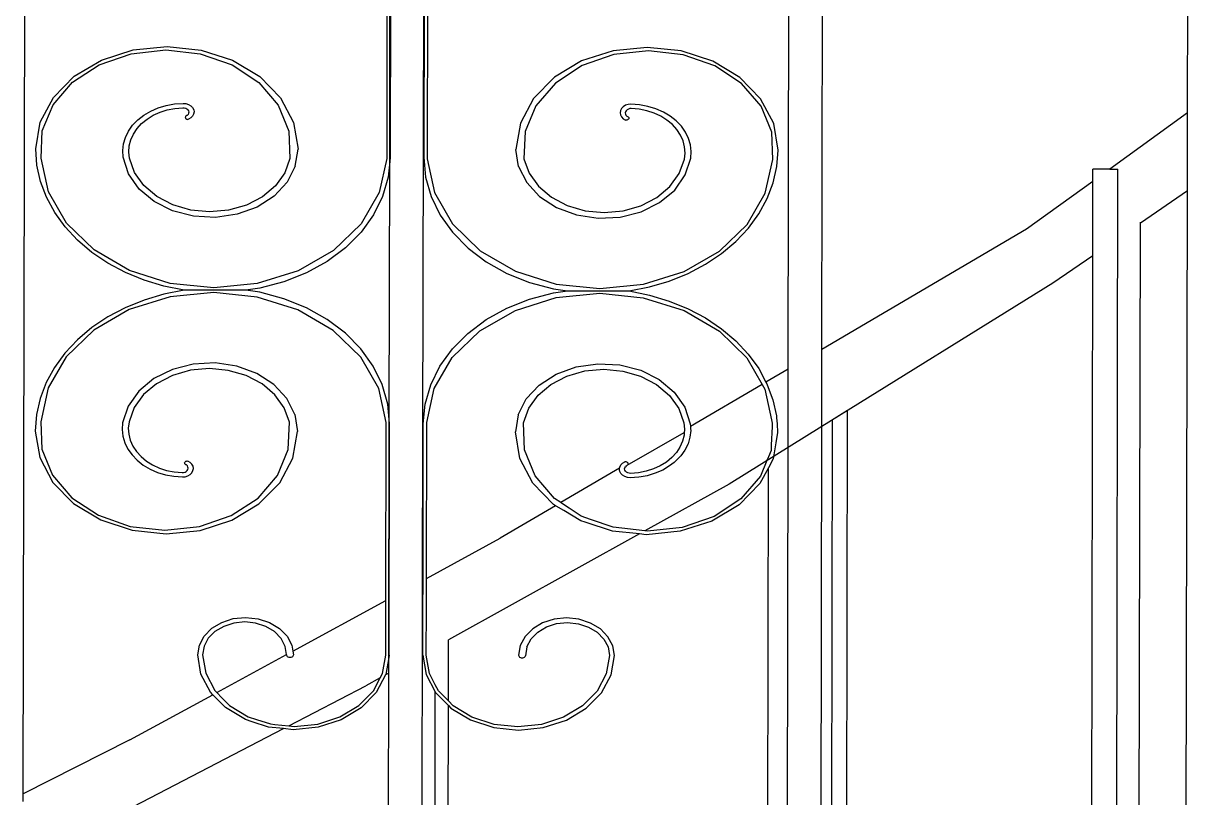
# Model space of a CAD drawing. Header units: millimetres. Extents: x 173236 to 801264, y -94969 to 615039.
# Drawn here: x 297620 to 298172, y -1661 to -1294 of the extents above; entities that cross this region are included whole.
import ezdxf

# ---------------------------------------------------------------- set-up
doc = ezdxf.new("R2010")
doc.units = ezdxf.units.MM
doc.header["$MEASUREMENT"] = 0
doc.layers.add('VOX-A-STAIRS-STEPS', color=140, linetype='Continuous')
doc.layers.add('VOX-A-WALL-PATT', color=233, linetype='Continuous')

# ---------------------------------------------------------------- blocks, each defined once
blk = doc.blocks.new('STAIR')
at = {"layer": 'VOX-A-WALL-PATT'}
for p, q in [((292926.41, 947.68), (292927.52, 1555.63)), ((293115.68, 1048.86), (293116.6, 1555.28)), ((293288.97, 1149.11), (293289.71, 1554.97)), ((293304.96, 1158.5), (293305.69, 1554.94)), ((293478.27, 1270.64), (293478.79, 1554.62)), ((293098.83, 1359.29), (293098.63, 1248.95)), ((293100.06, 1247.61), (293100.27, 1360.39)), ((293100.45, 1359.28), (293100.25, 1249.61)), ((293116.43, 1359.25), (293116.23, 1249.58)), ((293118.05, 1359.25), (293117.85, 1248.92)), ((292962.42, 1293.49), (292977.53, 1298.73)), ((292963.46, 1295.7), (292978.46, 1300.53)), ((292977.53, 1298.73), (292993.91, 1300.5)), ((292978.46, 1300.53), (292994.55, 1302.15)), ((292993.91, 1300.5), (293010.28, 1298.67)), ((292994.55, 1302.15), (293010.63, 1300.47)), ((293010.28, 1298.67), (293025.37, 1293.37)), ((293010.63, 1300.47), (293025.61, 1295.59)), ((293206.04, 1300.11), (293191.04, 1295.29)), ((293206.38, 1298.31), (293191.27, 1293.07)), ((293222.13, 1301.74), (293206.04, 1300.11)), ((293222.76, 1300.08), (293206.38, 1298.31)), ((293238.21, 1300.05), (293222.13, 1301.74)), ((293239.13, 1298.25), (293222.76, 1300.08)), ((293253.19, 1295.17), (293238.21, 1300.05)), ((293254.22, 1292.95), (293239.13, 1298.25)), ((292949.75, 1285.19), (292962.42, 1293.49)), ((292950.58, 1288), (292963.46, 1295.7)), ((293025.37, 1293.37), (293038.01, 1285.03)), ((293025.61, 1295.59), (293038.47, 1287.84)), ((293191.04, 1295.29), (293178.15, 1287.59)), ((293191.27, 1293.07), (293178.6, 1284.77)), ((293266.04, 1287.43), (293253.19, 1295.17)), ((293266.86, 1284.61), (293254.22, 1292.95)), ((292940.68, 1277.96), (292950.58, 1288)), ((293038.47, 1287.84), (293048.33, 1277.76)), ((293178.15, 1287.59), (293168.26, 1277.54)), ((293275.9, 1277.34), (293266.04, 1287.43)), ((292940.51, 1274.47), (292949.75, 1285.19)), ((293038.01, 1285.03), (293047.22, 1274.28)), ((293178.6, 1284.77), (293169.36, 1274.05)), ((293276.07, 1273.86), (293266.86, 1284.61)), ((292934.45, 1266.25), (292940.68, 1277.96)), ((293048.33, 1277.76), (293054.51, 1266.03)), ((293168.26, 1277.54), (293162.03, 1265.83)), ((293282.09, 1265.61), (293275.9, 1277.34)), ((292935.41, 1262.18), (292940.51, 1274.47)), ((292983.54, 1269.58), (292986.79, 1271.5)), ((292986.79, 1271.5), (292990.34, 1273.04)), ((292987.98, 1269.51), (292991.2, 1270.98)), ((292990.34, 1273.04), (292994.14, 1274.18)), ((292991.2, 1270.98), (292994.66, 1272.08)), ((292994.14, 1274.18), (292998.11, 1274.89)), ((292994.66, 1272.08), (292998.28, 1272.8)), ((292998.11, 1274.89), (293002.16, 1275.17)), ((292998.28, 1272.8), (293001.99, 1273.1)), ((293001.99, 1273.1), (293002.7, 1273.05)), ((293002.16, 1275.17), (293003.5, 1275.03)), ((293002.7, 1273.05), (293003.38, 1272.85)), ((293003.38, 1272.85), (293003.96, 1272.52)), ((293003.5, 1275.03), (293004.74, 1274.62)), ((293003.96, 1272.52), (293004.41, 1272.08)), ((293004.41, 1272.08), (293004.71, 1271.57)), ((293004.71, 1271.57), (293004.82, 1271.01)), ((293004.74, 1274.62), (293005.81, 1273.97)), ((293004.82, 1271.01), (293004.75, 1270.45)), ((293005.81, 1273.97), (293006.63, 1273.14)), ((293006.63, 1273.14), (293007.15, 1272.16)), ((293007.32, 1271.11), (293007.14, 1270.07)), ((293007.15, 1272.16), (293007.32, 1271.11)), ((293047.22, 1274.28), (293052.27, 1261.96)), ((293169.36, 1274.05), (293164.26, 1261.76)), ((293209.42, 1271.79), (293209.24, 1270.75)), ((293209.24, 1270.75), (293209.42, 1269.7)), ((293209.94, 1272.77), (293209.42, 1271.79)), ((293210.76, 1273.6), (293209.94, 1272.77)), ((293211.83, 1274.24), (293210.76, 1273.6)), ((293211.86, 1271.19), (293211.74, 1270.63)), ((293211.74, 1270.63), (293211.81, 1270.07)), ((293213.08, 1274.64), (293211.83, 1274.24)), ((293212.15, 1271.7), (293211.86, 1271.19)), ((293212.61, 1272.13), (293212.15, 1271.7)), ((293213.19, 1272.46), (293212.61, 1272.13)), ((293214.42, 1274.78), (293213.08, 1274.64)), ((293213.87, 1272.66), (293213.19, 1272.46)), ((293214.58, 1272.72), (293213.87, 1272.66)), ((293218.47, 1274.49), (293214.42, 1274.78)), ((293218.29, 1272.39), (293214.58, 1272.72)), ((293221.91, 1271.67), (293218.29, 1272.39)), ((293222.43, 1273.76), (293218.47, 1274.49)), ((293225.36, 1270.55), (293221.91, 1271.67)), ((293226.22, 1272.61), (293222.43, 1273.76)), ((293228.58, 1269.07), (293225.36, 1270.55)), ((293229.78, 1271.05), (293226.22, 1272.61)), ((293233.02, 1269.13), (293229.78, 1271.05)), ((293281.12, 1261.54), (293276.07, 1273.86)), ((293478.27, 1270.64), (293441.41, 1244.01)), ((293478.25, 1259.81), (293478.27, 1270.64)), ((292932.31, 1253.68), (292934.45, 1266.25)), ((292978.21, 1264.8), (292980.66, 1267.34)), ((292980.32, 1263.21), (292982.48, 1265.58)), ((292980.66, 1267.34), (292983.54, 1269.58)), ((292982.48, 1265.58), (292985.05, 1267.7)), ((292985.05, 1267.7), (292987.98, 1269.51)), ((293003.21, 1268.78), (293003.17, 1268.54)), ((293003.17, 1268.54), (293003.22, 1268.29)), ((293003.33, 1269.02), (293003.21, 1268.78)), ((293003.22, 1268.29), (293003.34, 1268.06)), ((293003.52, 1269.22), (293003.33, 1269.02)), ((293003.34, 1268.06), (293003.54, 1267.86)), ((293003.78, 1269.37), (293003.52, 1269.22)), ((293003.54, 1267.86), (293003.8, 1267.71)), ((293004.07, 1269.47), (293003.78, 1269.37)), ((293003.8, 1267.71), (293004.09, 1267.61)), ((293004.49, 1269.92), (293004.07, 1269.47)), ((293004.09, 1267.61), (293004.41, 1267.58)), ((293004.41, 1267.58), (293004.73, 1267.62)), ((293004.75, 1270.45), (293004.49, 1269.92)), ((293005.8, 1268.26), (293004.73, 1267.62)), ((293006.63, 1269.09), (293005.8, 1268.26)), ((293007.14, 1270.07), (293006.63, 1269.09)), ((293054.51, 1266.03), (293056.61, 1253.45)), ((293162.03, 1265.83), (293159.89, 1253.26)), ((293209.42, 1269.7), (293209.93, 1268.72)), ((293209.93, 1268.72), (293210.75, 1267.88)), ((293210.75, 1267.88), (293211.82, 1267.24)), ((293211.81, 1270.07), (293212.06, 1269.55)), ((293212.14, 1267.2), (293211.82, 1267.24)), ((293212.06, 1269.55), (293212.48, 1269.09)), ((293212.46, 1267.23), (293212.14, 1267.2)), ((293212.75, 1267.33), (293212.46, 1267.23)), ((293212.48, 1269.09), (293212.78, 1268.99)), ((293213.01, 1267.48), (293212.75, 1267.33)), ((293212.78, 1268.99), (293213.03, 1268.83)), ((293213.21, 1267.67), (293213.01, 1267.48)), ((293213.03, 1268.83), (293213.22, 1268.63)), ((293213.34, 1267.9), (293213.21, 1267.67)), ((293213.22, 1268.63), (293213.34, 1268.4)), ((293213.34, 1268.4), (293213.38, 1268.15)), ((293213.38, 1268.15), (293213.34, 1267.9)), ((293231.5, 1267.25), (293228.58, 1269.07)), ((293234.06, 1265.12), (293231.5, 1267.25)), ((293235.89, 1266.87), (293233.02, 1269.13)), ((293236.22, 1262.74), (293234.06, 1265.12)), ((293238.33, 1264.32), (293235.89, 1266.87)), ((293284.18, 1253.03), (293282.09, 1265.61)), ((292934.85, 1249.25), (292935.41, 1262.18)), ((292974.78, 1259.05), (292976.24, 1262.02)), ((292976.24, 1262.02), (292978.21, 1264.8)), ((292977.36, 1257.86), (292978.6, 1260.62)), ((292978.6, 1260.62), (292980.32, 1263.21)), ((293052.27, 1261.96), (293052.78, 1249.04)), ((293164.26, 1261.76), (293163.7, 1248.84)), ((293237.93, 1260.14), (293236.22, 1262.74)), ((293239.15, 1257.38), (293237.93, 1260.14)), ((293240.29, 1261.54), (293238.33, 1264.32)), ((293241.74, 1258.56), (293240.29, 1261.54)), ((293281.63, 1248.62), (293281.12, 1261.54)), ((293478.21, 1236.01), (293478.25, 1259.81)), ((292973.51, 1252.78), (292973.87, 1255.95)), ((292973.87, 1255.95), (292974.78, 1259.05)), ((292976.42, 1252.09), (292976.63, 1255)), ((292976.63, 1255), (292977.36, 1257.86)), ((293239.87, 1254.52), (293239.15, 1257.38)), ((293240.07, 1251.6), (293239.87, 1254.52)), ((293242.64, 1255.46), (293241.74, 1258.56)), ((293242.99, 1252.29), (293242.64, 1255.46)), ((292932.87, 1245.86), (292932.31, 1253.68)), ((292938.33, 1233.19), (292934.85, 1249.25)), ((292973.72, 1249.61), (292973.51, 1252.78)), ((292976.28, 1241.69), (292973.72, 1249.61)), ((292976.74, 1249.18), (292976.42, 1252.09)), ((292979.18, 1242.36), (292976.74, 1249.18)), ((293052.78, 1249.04), (293050.31, 1242.23)), ((293055.28, 1245.36), (293056.61, 1253.45)), ((293098.63, 1248.95), (293095.1, 1232.91)), ((293100.25, 1249.61), (293100.06, 1247.61)), ((293116.23, 1249.58), (293117.09, 1240.19)), ((293117.85, 1248.92), (293121.33, 1232.86)), ((293161.18, 1245.16), (293159.89, 1253.26)), ((293163.7, 1248.84), (293166.15, 1242.02)), ((293237.28, 1241.89), (293239.74, 1248.7)), ((293239.74, 1248.7), (293240.07, 1251.6)), ((293240.18, 1241.21), (293242.76, 1249.12)), ((293242.76, 1249.12), (293242.99, 1252.29)), ((293278.09, 1232.57), (293281.63, 1248.62)), ((293283.6, 1245.22), (293284.18, 1253.03)), ((292934.58, 1238.14), (292932.87, 1245.86)), ((293055.28, 1245.36), (293051.43, 1237.78)), ((293100.06, 1247.61), (293099.36, 1240.23)), ((293099.84, 1125.18), (293100.06, 1247.61)), ((293161.18, 1245.16), (293165.01, 1237.57)), ((293281.87, 1237.51), (293283.6, 1245.22)), ((293433.36, 1238.18), (293433.37, 1244.02)), ((293441.41, 1244.01), (293433.37, 1244.02)), ((293441.41, 1244.01), (293445.23, 1244)), ((293444.23, 698.08), (293445.23, 1244)), ((293445.23, 1243.4), (293445.23, 1244)), ((292937.4, 1230.63), (292934.58, 1238.14)), ((292981.27, 1234.53), (292976.28, 1241.69)), ((292983.59, 1236.18), (292979.18, 1242.36)), ((293051.43, 1237.78), (293045.28, 1231.19)), ((293050.31, 1242.23), (293045.88, 1236.06)), ((293099.36, 1240.23), (293096.72, 1231.05)), ((293117.09, 1240.19), (293119.7, 1231.01)), ((293165.01, 1237.57), (293171.14, 1230.96)), ((293166.15, 1242.02), (293170.55, 1235.84)), ((293232.85, 1235.72), (293237.28, 1241.89)), ((293235.16, 1234.06), (293240.18, 1241.21)), ((293279.02, 1230), (293281.87, 1237.51)), ((293433.36, 1238.18), (293401.89, 1215.44)), ((293433.29, 1203.55), (293433.36, 1238.18)), ((293433.35, 1235.09), (293433.36, 1238.18)), ((292946.87, 1218.33), (292938.33, 1233.19)), ((292988.39, 1228.55), (292981.27, 1234.53)), ((292989.72, 1230.97), (292983.59, 1236.18)), ((293045.88, 1236.06), (293039.73, 1230.88)), ((293095.1, 1232.91), (293086.5, 1218.08)), ((293121.33, 1232.86), (293129.87, 1218)), ((293170.55, 1235.84), (293176.69, 1230.63)), ((293226.69, 1230.54), (293232.85, 1235.72)), ((293228.02, 1228.12), (293235.16, 1234.06)), ((293269.5, 1217.74), (293278.09, 1232.57)), ((293478.21, 1233.73), (293455.89, 1218.4)), ((293477.58, 891.97), (293478.21, 1233.73)), ((293478.21, 1233.73), (293478.21, 1236.01)), ((292941.3, 1223.41), (292937.4, 1230.63)), ((292997.18, 1224.15), (292988.39, 1228.55)), ((292997.24, 1227.02), (292989.72, 1230.97)), ((293005.73, 1224.56), (292997.24, 1227.02)), ((293032.2, 1226.96), (293023.7, 1224.52)), ((293039.73, 1230.88), (293032.2, 1226.96)), ((293045.28, 1231.19), (293037.22, 1226.01)), ((293096.72, 1231.05), (293092.4, 1222.28)), ((293119.7, 1231.01), (293123.99, 1222.22)), ((293171.14, 1230.96), (293179.18, 1225.75)), ((293176.69, 1230.63), (293184.2, 1226.68)), ((293184.2, 1226.68), (293192.69, 1224.22)), ((293210.67, 1224.18), (293219.16, 1226.62)), ((293219.16, 1226.62), (293226.69, 1230.54)), ((293219.21, 1223.75), (293228.02, 1228.12)), ((293275.09, 1222.8), (293279.02, 1230)), ((292946.23, 1216.6), (292941.3, 1223.41)), ((293007.1, 1221.6), (292997.18, 1224.15)), ((293014.71, 1223.71), (293005.73, 1224.56)), ((293017.51, 1221.06), (293007.1, 1221.6)), ((293023.7, 1224.52), (293014.71, 1223.71)), ((293027.77, 1222.56), (293017.51, 1221.06)), ((293037.22, 1226.01), (293027.77, 1222.56)), ((293092.4, 1222.28), (293086.49, 1214.09)), ((293123.99, 1222.22), (293129.87, 1214.01)), ((293179.18, 1225.75), (293188.62, 1222.27)), ((293188.62, 1222.27), (293198.87, 1220.73)), ((293192.69, 1224.22), (293201.68, 1223.37)), ((293198.87, 1220.73), (293209.28, 1221.23)), ((293201.68, 1223.37), (293210.67, 1224.18)), ((293209.28, 1221.23), (293219.21, 1223.75)), ((293270.13, 1216.01), (293275.09, 1222.8)), ((293433.32, 1217.78), (293433.33, 1223.61)), ((292952.13, 1210.27), (292946.23, 1216.6)), ((292959.93, 1205.63), (292946.87, 1218.33)), ((293086.5, 1218.08), (293073.4, 1205.42)), ((293129.87, 1218), (293142.92, 1205.3)), ((293256.39, 1205.09), (293269.5, 1217.74)), ((293264.21, 1209.7), (293270.13, 1216.01)), ((293401.89, 1215.44), (293304.96, 1158.5)), ((293433.29, 1203.55), (293433.32, 1217.78)), ((293455.27, 878.69), (293455.89, 1218.4)), ((293455.89, 1218.4), (293455.89, 1218.77)), ((292958.92, 1204.5), (292952.13, 1210.27)), ((293086.49, 1214.09), (293079.11, 1206.67)), ((293129.87, 1214.01), (293137.22, 1206.56)), ((292966.5, 1199.39), (292958.92, 1204.5)), ((292976.66, 1195.91), (292959.93, 1205.63)), ((293073.4, 1205.42), (293056.64, 1195.76)), ((293079.11, 1206.67), (293070.43, 1200.16)), ((293137.22, 1206.56), (293145.87, 1200.03)), ((293142.92, 1205.3), (293159.65, 1195.58)), ((293239.63, 1195.43), (293256.39, 1205.09)), ((293257.4, 1203.96), (293264.21, 1209.7)), ((292974.78, 1194.98), (292966.5, 1199.39)), ((293070.43, 1200.16), (293060.63, 1194.72)), ((293145.87, 1200.03), (293155.66, 1194.55)), ((293241.5, 1194.5), (293249.8, 1198.87)), ((293249.8, 1198.87), (293257.4, 1203.96)), ((293433.29, 1202.88), (293414.45, 1189.94)), ((293432.71, 883.06), (293433.29, 1202.88)), ((293433.29, 1202.88), (293433.29, 1203.55)), ((292983.66, 1191.35), (292974.78, 1194.98)), ((292995.97, 1189.8), (292976.66, 1195.91)), ((293056.64, 1195.76), (293037.3, 1189.72)), ((293060.63, 1194.72), (293049.91, 1190.46)), ((293155.66, 1194.55), (293166.36, 1190.24)), ((293159.65, 1195.58), (293178.97, 1189.46)), ((293220.29, 1189.39), (293239.63, 1195.43)), ((293232.61, 1190.89), (293241.5, 1194.5)), ((292993.01, 1188.53), (292983.66, 1191.35)), ((293002.7, 1186.57), (292993.01, 1188.53)), ((293016.63, 1187.69), (292995.97, 1189.8)), ((293037.3, 1189.72), (293016.63, 1187.69)), ((293049.91, 1190.46), (293038.51, 1187.46)), ((293166.36, 1190.24), (293177.75, 1187.2)), ((293178.97, 1189.46), (293199.63, 1187.36)), ((293199.63, 1187.36), (293220.29, 1189.39)), ((293213.55, 1186.19), (293223.26, 1188.11)), ((293223.26, 1188.11), (293232.61, 1190.89)), ((293414.45, 1189.94), (293304.9, 1121.89)), ((292995.96, 1183.37), (292976.62, 1177.33)), ((292993, 1184.65), (292983.64, 1181.86)), ((293002.7, 1186.57), (292993, 1184.65)), ((293016.63, 1185.4), (292995.96, 1183.37)), ((293031.83, 1186.52), (293002.7, 1186.57)), ((293037.29, 1183.29), (293016.63, 1185.4)), ((293038.51, 1187.46), (293031.83, 1186.52)), ((293038.51, 1185.55), (293031.83, 1186.52)), ((293056.6, 1177.18), (293037.29, 1183.29)), ((293049.9, 1182.51), (293038.51, 1185.55)), ((293060.6, 1178.21), (293049.9, 1182.51)), ((293155.63, 1178.04), (293166.34, 1182.3)), ((293159.62, 1176.99), (293178.96, 1183.03)), ((293166.34, 1182.3), (293177.74, 1185.3)), ((293177.74, 1185.3), (293184.42, 1186.24)), ((293177.75, 1187.2), (293184.42, 1186.24)), ((293178.96, 1183.03), (293199.62, 1185.07)), ((293184.42, 1186.24), (293213.55, 1186.19)), ((293199.62, 1185.07), (293220.28, 1182.96)), ((293213.55, 1186.19), (293223.25, 1184.23)), ((293220.28, 1182.96), (293239.6, 1176.85)), ((293223.25, 1184.23), (293232.6, 1181.41)), ((292976.62, 1177.33), (292959.86, 1167.67)), ((292974.75, 1178.26), (292966.45, 1173.89)), ((292983.64, 1181.86), (292974.75, 1178.26)), ((293073.33, 1167.46), (293056.6, 1177.18)), ((293070.38, 1172.73), (293060.6, 1178.21)), ((293142.86, 1167.33), (293159.62, 1176.99)), ((293145.82, 1172.59), (293155.63, 1178.04)), ((293232.6, 1181.41), (293241.47, 1177.78)), ((293239.6, 1176.85), (293256.32, 1167.13)), ((293241.47, 1177.78), (293249.75, 1173.37)), ((292966.45, 1173.89), (292958.85, 1168.8)), ((293079.04, 1166.2), (293070.38, 1172.73)), ((293137.14, 1166.09), (293145.82, 1172.59)), ((293249.75, 1173.37), (293257.34, 1168.25)), ((292959.86, 1167.67), (292946.76, 1155.02)), ((292958.85, 1168.8), (292952.04, 1163.06)), ((293086.39, 1154.76), (293073.33, 1167.46)), ((293086.39, 1158.75), (293079.04, 1166.2)), ((293129.75, 1154.68), (293142.86, 1167.33)), ((293129.77, 1158.67), (293137.14, 1166.09)), ((293256.32, 1167.13), (293269.38, 1154.43)), ((293257.34, 1168.25), (293264.12, 1162.49)), ((292952.04, 1163.06), (292946.12, 1156.75)), ((293264.12, 1162.49), (293270.02, 1156.16)), ((292946.76, 1155.02), (292938.16, 1140.19)), ((292946.12, 1156.75), (292941.16, 1149.95)), ((293092.27, 1150.54), (293086.39, 1158.75)), ((293094.93, 1139.9), (293086.39, 1154.76)), ((293121.16, 1139.85), (293129.75, 1154.68)), ((293123.85, 1150.48), (293129.77, 1158.67)), ((293270.02, 1156.16), (293274.96, 1149.34)), ((293304.92, 1135.46), (293304.96, 1156.53)), ((293304.96, 1156.53), (293304.96, 1158.5)), ((292941.16, 1149.95), (292937.24, 1142.75)), ((292997.04, 1149.01), (292988.24, 1144.64)), ((293006.97, 1151.53), (292997.04, 1149.01)), ((293014.58, 1149.39), (293005.59, 1148.57)), ((293017.38, 1152.03), (293006.97, 1151.53)), ((293023.56, 1148.54), (293014.58, 1149.39)), ((293027.64, 1150.49), (293017.38, 1152.03)), ((293037.08, 1147.01), (293027.64, 1150.49)), ((293096.56, 1141.75), (293092.27, 1150.54)), ((293119.53, 1141.71), (293123.85, 1150.48)), ((293179.03, 1146.75), (293188.49, 1150.2)), ((293188.49, 1150.2), (293198.74, 1151.7)), ((293192.55, 1148.23), (293201.54, 1149.05)), ((293198.74, 1151.7), (293209.16, 1151.16)), ((293201.54, 1149.05), (293210.53, 1148.2)), ((293209.16, 1151.16), (293219.07, 1148.6)), ((293269.38, 1154.43), (293276.61, 1141.85)), ((293274.96, 1149.34), (293278.43, 1142.92)), ((293288.97, 1149.11), (293278.43, 1142.92)), ((293288.96, 1147.34), (293288.97, 1149.11)), ((292988.24, 1144.64), (292981.1, 1138.7)), ((292997.09, 1146.14), (292989.56, 1142.22)), ((293005.59, 1148.57), (292997.09, 1146.14)), ((293032.05, 1146.08), (293023.56, 1148.54)), ((293039.57, 1142.13), (293032.05, 1146.08)), ((293045.11, 1141.8), (293037.08, 1147.01)), ((293170.98, 1141.57), (293179.03, 1146.75)), ((293176.52, 1141.88), (293184.06, 1145.8)), ((293184.06, 1145.8), (293192.55, 1148.23)), ((293210.53, 1148.2), (293219.01, 1145.73)), ((293219.01, 1145.73), (293226.53, 1141.79)), ((293219.07, 1148.6), (293227.87, 1144.2)), ((293227.87, 1144.2), (293234.98, 1138.23)), ((293288.93, 1128.47), (293288.96, 1147.34)), ((292937.24, 1142.75), (292934.39, 1135.25)), ((292938.16, 1140.19), (292934.63, 1124.14)), ((292981.1, 1138.7), (292976.08, 1131.55)), ((292989.56, 1142.22), (292983.41, 1137.03)), ((293045.7, 1136.92), (293039.57, 1142.13)), ((293051.24, 1135.19), (293045.11, 1141.8)), ((293098.4, 1123.84), (293094.93, 1139.9)), ((293099.16, 1132.56), (293096.56, 1141.75)), ((293116.9, 1132.53), (293119.53, 1141.71)), ((293117.62, 1123.8), (293121.16, 1139.85)), ((293164.83, 1134.98), (293170.98, 1141.57)), ((293170.37, 1136.69), (293176.52, 1141.88)), ((293226.53, 1141.79), (293232.66, 1136.58)), ((293234.98, 1138.23), (293239.98, 1131.06)), ((293276.61, 1141.85), (293242.62, 1121.88)), ((293276.61, 1141.85), (293277.3, 1140.64)), ((293277.3, 1140.64), (293277.92, 1139.57)), ((293277.92, 1139.57), (293281.07, 1125.04)), ((293278.43, 1142.92), (293278.86, 1142.13)), ((293278.86, 1142.13), (293279.04, 1141.64)), ((293279.04, 1141.64), (293281.68, 1134.62)), ((292934.39, 1135.25), (292932.66, 1127.54)), ((292983.41, 1137.03), (292978.98, 1130.87)), ((293050.11, 1130.74), (293045.7, 1136.92)), ((293055.07, 1127.59), (293051.24, 1135.19)), ((293099.84, 1125.18), (293099.16, 1132.56)), ((293116, 1123.15), (293116.9, 1132.53)), ((293160.97, 1127.4), (293164.83, 1134.98)), ((293165.94, 1130.53), (293170.37, 1136.69)), ((293232.66, 1136.58), (293237.07, 1130.4)), ((293281.68, 1134.62), (293283.38, 1126.9)), ((293304.9, 1124.33), (293304.92, 1134.01)), ((293304.92, 1134.01), (293304.92, 1135.46)), ((292932.66, 1127.54), (292932.07, 1119.72)), ((292976.08, 1131.55), (292973.49, 1123.64)), ((292978.98, 1130.87), (292976.51, 1124.06)), ((293052.55, 1123.92), (293050.11, 1130.74)), ((293055.07, 1127.59), (293056.36, 1119.5)), ((293160.97, 1127.4), (293159.65, 1119.31)), ((293163.48, 1123.72), (293165.94, 1130.53)), ((293237.07, 1130.4), (293239.51, 1123.58)), ((293239.98, 1131.06), (293242.53, 1123.15)), ((293283.38, 1126.9), (293283.44, 1126.08)), ((293288.92, 1125.81), (293288.93, 1128.47)), ((293317.09, 1129.47), (293310.72, 1125.51)), ((293316.44, 773.19), (293317.09, 1129.47)), ((292934.63, 1124.14), (292935.13, 1111.21)), ((292973.49, 1123.64), (292973.27, 1120.47)), ((292976.51, 1124.06), (292976.18, 1121.15)), ((293051.99, 1111), (293052.55, 1123.92)), ((293098.25, 1039.35), (293098.4, 1123.84)), ((293099.63, 1012.39), (293099.84, 1125.18)), ((293099.82, 1013.5), (293100.02, 1123.18)), ((293100.02, 1123.18), (293099.84, 1125.18)), ((293115.87, 1048.96), (293116, 1123.15)), ((293117.49, 1049.84), (293117.62, 1123.8)), ((293163.98, 1110.8), (293163.48, 1123.72)), ((293239.51, 1123.58), (293239.83, 1120.67)), ((293242.53, 1123.15), (293242.62, 1121.88)), ((293242.62, 1121.88), (293242.69, 1120.75)), ((293304.9, 1121.89), (293260.97, 1094.61)), ((293281.33, 1121.92), (293280.95, 1113.1)), ((293281.07, 1125.04), (293281.4, 1123.5)), ((293281.4, 1123.5), (293281.33, 1121.92)), ((293283.44, 1126.08), (293283.65, 1123.11)), ((293283.65, 1123.11), (293283.94, 1119.08)), ((293288.91, 1117.25), (293288.92, 1125.81)), ((293304.12, 698.33), (293304.9, 1124.33)), ((293309.25, 698.32), (293310.03, 1125.08)), ((292932.07, 1119.72), (292934.16, 1107.14)), ((292973.27, 1120.47), (292973.61, 1117.3)), ((292973.61, 1117.3), (292974.52, 1114.19)), ((292976.18, 1121.15), (292976.38, 1118.24)), ((292976.38, 1118.24), (292977.1, 1115.37)), ((293054.22, 1106.92), (293056.36, 1119.5)), ((293161.74, 1106.73), (293159.65, 1119.31)), ((293212.7, 1103.52), (293239.71, 1119.04)), ((293239.62, 1117.76), (293238.89, 1114.9)), ((293239.71, 1119.04), (293239.62, 1117.76)), ((293239.8, 1120.22), (293239.71, 1119.04)), ((293239.83, 1120.67), (293239.8, 1120.22)), ((293242.39, 1116.81), (293241.47, 1113.71)), ((293242.74, 1119.97), (293242.39, 1116.81)), ((293242.69, 1120.75), (293242.74, 1119.97)), ((293283.94, 1119.08), (293283.11, 1114.23)), ((293288.43, 854.62), (293288.91, 1117.25)), ((292935.13, 1111.21), (292940.19, 1098.9)), ((292974.52, 1114.19), (292975.97, 1111.22)), ((292975.97, 1111.22), (292977.93, 1108.43)), ((292977.1, 1115.37), (292978.33, 1112.62)), ((292978.33, 1112.62), (292980.04, 1110.02)), ((293046.9, 1098.7), (293051.99, 1111)), ((293169.04, 1098.48), (293163.98, 1110.8)), ((293237.66, 1112.14), (293235.94, 1109.55)), ((293238.89, 1114.9), (293237.66, 1112.14)), ((293240.01, 1110.74), (293238.04, 1107.96)), ((293241.47, 1113.71), (293240.01, 1110.74)), ((293280.84, 1110.58), (293279.59, 1107.57)), ((293280.95, 1113.1), (293280.84, 1110.58)), ((293283.11, 1114.23), (293281.8, 1106.51)), ((292934.16, 1107.14), (292940.35, 1095.41)), ((292977.93, 1108.43), (292980.37, 1105.89)), ((292980.04, 1110.02), (292982.19, 1107.63)), ((292980.37, 1105.89), (292983.24, 1103.63)), ((292982.19, 1107.63), (292984.76, 1105.51)), ((292984.76, 1105.51), (292987.68, 1103.69)), ((293002.87, 1104.61), (293002.92, 1104.85)), ((293002.92, 1104.85), (293003.05, 1105.08)), ((293003.05, 1105.08), (293003.24, 1105.28)), ((293003.24, 1105.28), (293003.5, 1105.43)), ((293003.5, 1105.43), (293003.8, 1105.52)), ((293003.8, 1105.52), (293004.12, 1105.55)), ((293004.12, 1105.55), (293004.43, 1105.52)), ((293005.5, 1104.87), (293004.43, 1105.52)), ((293006.32, 1104.03), (293005.5, 1104.87)), ((293047.99, 1095.22), (293054.22, 1106.92)), ((293167.93, 1095), (293161.74, 1106.73)), ((293210.45, 1104.5), (293211.52, 1105.14)), ((293211.84, 1105.17), (293211.52, 1105.14)), ((293212.16, 1105.14), (293211.84, 1105.17)), ((293212.46, 1105.05), (293212.16, 1105.14)), ((293212.71, 1104.9), (293212.46, 1105.05)), ((293212.91, 1104.7), (293212.71, 1104.9)), ((293231.2, 1105.06), (293228.27, 1103.25)), ((293233.77, 1107.18), (293231.2, 1105.06)), ((293234.93, 1104.9), (293232.72, 1103.17)), ((293235.94, 1109.55), (293233.77, 1107.18)), ((293235.59, 1105.42), (293234.93, 1104.9)), ((293238.04, 1107.96), (293235.59, 1105.42)), ((293278.82, 1105.7), (293275.75, 1098.29)), ((293279.59, 1107.57), (293278.82, 1105.7)), ((293281.8, 1106.51), (293279.58, 1102.35)), ((292983.24, 1103.63), (292986.48, 1101.7)), ((292986.48, 1101.7), (292990.03, 1100.15)), ((292987.68, 1103.69), (292990.89, 1102.21)), ((292990.03, 1100.15), (292993.82, 1099)), ((292990.89, 1102.21), (292994.34, 1101.09)), ((292994.34, 1101.09), (292997.96, 1100.36)), ((292997.96, 1100.36), (293001.67, 1100.04)), ((293001.67, 1100.04), (293002.39, 1100.1)), ((293002.39, 1100.1), (293003.06, 1100.29)), ((293002.91, 1104.36), (293002.87, 1104.61)), ((293003.03, 1104.12), (293002.91, 1104.36)), ((293003.22, 1103.92), (293003.03, 1104.12)), ((293003.06, 1100.29), (293003.65, 1100.62)), ((293003.47, 1103.77), (293003.22, 1103.92)), ((293003.77, 1103.67), (293003.47, 1103.77)), ((293003.65, 1100.62), (293004.1, 1101.06)), ((293004.19, 1103.21), (293003.77, 1103.67)), ((293004.1, 1101.06), (293004.4, 1101.57)), ((293004.44, 1102.68), (293004.19, 1103.21)), ((293004.4, 1101.57), (293004.51, 1102.12)), ((293004.51, 1102.12), (293004.44, 1102.68)), ((293005.49, 1099.16), (293006.32, 1099.99)), ((293006.84, 1103.06), (293006.32, 1104.03)), ((293006.32, 1099.99), (293006.83, 1100.97)), ((293006.83, 1100.97), (293007.01, 1102.01)), ((293007.01, 1102.01), (293006.84, 1103.06)), ((293209.02, 1102.14), (293181.19, 1085.79)), ((293208.93, 1101.64), (293209.02, 1102.14)), ((293208.98, 1101.38), (293208.93, 1101.64)), ((293209.11, 1100.6), (293208.98, 1101.38)), ((293209.02, 1102.14), (293209.11, 1102.69)), ((293209.11, 1102.69), (293209.63, 1103.66)), ((293209.62, 1099.62), (293209.11, 1100.6)), ((293210.44, 1098.78), (293209.62, 1099.62)), ((293209.63, 1103.66), (293210.45, 1104.5)), ((293211.43, 1101.75), (293211.5, 1102.31)), ((293211.55, 1101.19), (293211.43, 1101.75)), ((293211.5, 1102.31), (293211.76, 1102.83)), ((293211.84, 1100.68), (293211.55, 1101.19)), ((293212.18, 1103.29), (293211.76, 1102.83)), ((293212.29, 1100.24), (293211.84, 1100.68)), ((293212.18, 1103.29), (293212.48, 1103.39)), ((293212.88, 1099.91), (293212.29, 1100.24)), ((293212.48, 1103.39), (293212.7, 1103.52)), ((293212.7, 1103.52), (293212.92, 1103.74)), ((293213.55, 1099.71), (293212.88, 1099.91)), ((293213.03, 1104.49), (293212.91, 1104.7)), ((293212.92, 1103.74), (293213.04, 1103.97)), ((293213.08, 1104.22), (293213.03, 1104.49)), ((293213.04, 1103.97), (293213.08, 1104.22)), ((293214.27, 1099.65), (293213.55, 1099.71)), ((293217.98, 1099.96), (293214.27, 1099.65)), ((293221.6, 1100.68), (293217.98, 1099.96)), ((293225.05, 1101.78), (293221.6, 1100.68)), ((293225.91, 1099.72), (293222.11, 1098.58)), ((293228.27, 1103.25), (293225.05, 1101.78)), ((293229.47, 1101.26), (293225.91, 1099.72)), ((293232.72, 1103.17), (293229.47, 1101.26)), ((293279.58, 1102.35), (293275.57, 1094.8)), ((293279.13, 853.57), (293279.58, 1102.35)), ((292940.19, 1098.9), (292949.39, 1088.15)), ((292940.35, 1095.41), (292950.21, 1085.33)), ((292993.82, 1099), (292997.78, 1098.27)), ((292997.78, 1098.27), (293001.84, 1097.98)), ((293001.84, 1097.98), (293003.17, 1098.11)), ((293003.17, 1098.11), (293004.42, 1098.52)), ((293004.42, 1098.52), (293005.49, 1099.16)), ((293037.65, 1087.99), (293046.9, 1098.7)), ((293038.1, 1085.17), (293047.99, 1095.22)), ((293177.78, 1084.92), (293167.93, 1095)), ((293178.24, 1087.73), (293169.04, 1098.48)), ((293211.51, 1098.14), (293210.44, 1098.78)), ((293212.76, 1097.73), (293211.51, 1098.14)), ((293214.1, 1097.59), (293212.76, 1097.73)), ((293218.15, 1097.87), (293214.1, 1097.59)), ((293219.28, 1098.07), (293218.15, 1097.87)), ((293222.11, 1098.58), (293219.28, 1098.07)), ((293260.97, 1094.61), (293221.03, 1072.41)), ((293275.57, 1094.8), (293265.68, 1084.76)), ((293275.75, 1098.29), (293266.5, 1087.57)), ((292949.39, 1088.15), (292962.03, 1079.8)), ((292950.21, 1085.33), (292963.07, 1077.59)), ((293024.98, 1079.69), (293037.65, 1087.99)), ((293025.21, 1077.47), (293038.1, 1085.17)), ((293178.73, 1084.35), (293152.4, 1068.87)), ((293178.73, 1084.35), (293177.78, 1084.92)), ((293181.19, 1085.79), (293178.24, 1087.73)), ((293179.02, 1084.17), (293178.73, 1084.35)), ((293182.56, 1082.04), (293179.02, 1084.17)), ((293181.49, 1085.59), (293181.19, 1085.79)), ((293185.15, 1083.17), (293181.49, 1085.59)), ((293190.88, 1079.39), (293185.15, 1083.17)), ((293265.68, 1084.76), (293252.79, 1077.06)), ((293266.5, 1087.57), (293253.83, 1079.27)), ((292962.03, 1079.8), (292977.12, 1074.51)), ((292963.07, 1077.59), (292978.05, 1072.7)), ((293009.87, 1074.45), (293024.98, 1079.69)), ((293010.22, 1072.64), (293025.21, 1077.47)), ((293190.64, 1077.17), (293182.56, 1082.04)), ((293192.7, 1076.5), (293190.64, 1077.17)), ((293195.3, 1077.83), (293190.88, 1079.39)), ((293205.97, 1074.09), (293195.3, 1077.83)), ((293253.83, 1079.27), (293238.72, 1074.03)), ((292977.12, 1074.51), (292993.49, 1072.68)), ((292978.05, 1072.7), (292994.13, 1071.02)), ((292993.49, 1072.68), (293009.87, 1074.45)), ((292994.13, 1071.02), (293010.22, 1072.64)), ((293205.62, 1072.29), (293192.7, 1076.5)), ((293218.41, 1070.95), (293205.62, 1072.29)), ((293221.03, 1072.41), (293205.97, 1074.09)), ((293222.34, 1072.26), (293221.03, 1072.41)), ((293237.79, 1072.23), (293221.7, 1070.6)), ((293238.72, 1074.03), (293222.34, 1072.26)), ((293252.79, 1077.06), (293237.79, 1072.23)), ((293117.49, 1049.84), (293152.4, 1068.87)), ((293218.41, 1070.95), (293127.93, 1020.65)), ((293221.7, 1070.6), (293218.41, 1070.95)), ((293117.48, 1046.01), (293117.49, 1049.84)), ((293115.66, 1038.04), (293115.67, 1046.01)), ((293115.67, 1046.01), (293115.68, 1048.86)), ((293115.67, 1046.01), (293115.86, 1046.01)), ((293115.68, 1048.86), (293115.87, 1048.96)), ((293115.85, 1038.14), (293115.86, 1046.01)), ((293115.86, 1046.01), (293115.87, 1048.96)), ((293117.47, 1039.05), (293117.48, 1046.01)), ((293054.15, 1015.31), (293098.25, 1039.35)), ((293098.23, 1028.09), (293098.25, 1039.35)), ((293117.47, 1037.95), (293117.47, 1039.05)), ((293115.04, 698.68), (293115.65, 1035.19)), ((293115.65, 1035.19), (293115.66, 1037.02)), ((293115.66, 1037.02), (293115.66, 1038.04)), ((293115.84, 1037.12), (293115.66, 1037.02)), ((293115.8, 1013.47), (293115.84, 1035.27)), ((293115.84, 1037.12), (293115.85, 1038.14)), ((293115.84, 1035.27), (293115.84, 1037.12)), ((293117.42, 1013.47), (293117.46, 1035.97)), ((293117.46, 1035.97), (293117.47, 1037.95)), ((293015.72, 1026.2), (293020.43, 1029.01)), ((293020.43, 1029.01), (293025.9, 1030.78)), ((293026.18, 1028.67), (293021.38, 1027.12)), ((293025.9, 1030.78), (293031.78, 1031.37)), ((293031.33, 1029.19), (293026.18, 1028.67)), ((293036.48, 1028.65), (293031.33, 1029.19)), ((293031.78, 1031.37), (293037.65, 1030.75)), ((293041.28, 1027.08), (293036.48, 1028.65)), ((293037.65, 1030.75), (293043.12, 1028.97)), ((293043.12, 1028.97), (293047.81, 1026.14)), ((293098.22, 1024.9), (293098.23, 1028.09)), ((293172.56, 1028.74), (293167.85, 1025.92)), ((293178.03, 1030.5), (293172.56, 1028.74)), ((293174.4, 1026.84), (293179.2, 1028.39)), ((293183.91, 1031.09), (293178.03, 1030.5)), ((293179.2, 1028.39), (293184.35, 1028.91)), ((293189.78, 1030.48), (293183.91, 1031.09)), ((293184.35, 1028.91), (293189.5, 1028.37)), ((293189.5, 1028.37), (293194.29, 1026.8)), ((293195.25, 1028.69), (293189.78, 1030.48)), ((293199.95, 1025.87), (293195.25, 1028.69)), ((293009.84, 1018.26), (293012.11, 1022.53)), ((293012.11, 1022.53), (293015.72, 1026.2)), ((293017.25, 1024.65), (293014.08, 1021.44)), ((293021.38, 1027.12), (293017.25, 1024.65)), ((293045.39, 1024.6), (293041.28, 1027.08)), ((293048.55, 1021.38), (293045.39, 1024.6)), ((293047.81, 1026.14), (293051.41, 1022.46)), ((293051.41, 1022.46), (293053.67, 1018.18)), ((293098.21, 1015.84), (293098.22, 1024.9)), ((293164.24, 1022.26), (293161.97, 1017.98)), ((293167.85, 1025.92), (293164.24, 1022.26)), ((293167.1, 1021.16), (293170.27, 1024.38)), ((293170.27, 1024.38), (293174.4, 1026.84)), ((293194.29, 1026.8), (293198.41, 1024.32)), ((293198.41, 1024.32), (293201.57, 1021.1)), ((293203.54, 1022.18), (293199.95, 1025.87)), ((293205.8, 1017.9), (293203.54, 1022.18)), ((293009.05, 1013.67), (293009.84, 1018.26)), ((293012.09, 1017.69), (293011.4, 1013.66)), ((293014.08, 1021.44), (293012.09, 1017.69)), ((293050.53, 1017.62), (293048.55, 1021.38)), ((293051.18, 1013.69), (293050.53, 1017.62)), ((293053.67, 1018.18), (293054.15, 1015.31)), ((293127.88, 991.72), (293127.93, 1020.65)), ((293161.97, 1017.98), (293161.18, 1013.39)), ((293165.11, 1017.41), (293164.37, 1013.06)), ((293165.11, 1017.41), (293167.1, 1021.16)), ((293201.57, 1021.1), (293203.55, 1017.34)), ((293203.55, 1017.34), (293204.22, 1013.31)), ((293206.57, 1013.31), (293205.8, 1017.9)), ((293010.58, 1004.48), (293009.05, 1013.67)), ((293011.4, 1013.66), (293012.87, 1004.88)), ((293018.16, 995.69), (293051.18, 1013.69)), ((293051.25, 1013.26), (293051.18, 1013.69)), ((293051.42, 1012.96), (293051.25, 1013.26)), ((293051.67, 1012.7), (293051.42, 1012.96)), ((293052.01, 1012.49), (293051.67, 1012.7)), ((293052.4, 1012.37), (293052.01, 1012.49)), ((293052.82, 1012.32), (293052.4, 1012.37)), ((293053.24, 1012.37), (293052.82, 1012.32)), ((293053.63, 1012.49), (293053.24, 1012.37)), ((293053.96, 1012.69), (293053.63, 1012.49)), ((293054.22, 1012.95), (293053.96, 1012.69)), ((293054.15, 1015.31), (293054.44, 1013.59)), ((293054.38, 1013.26), (293054.22, 1012.95)), ((293054.44, 1013.59), (293054.38, 1013.26)), ((293096.71, 1004.73), (293098.2, 1013.51)), ((293098.2, 1013.51), (293098.21, 1015.84)), ((293099.63, 1012.39), (293098.26, 1004.32)), ((293099.62, 1004.91), (293099.63, 1012.39)), ((293099.82, 1013.5), (293099.63, 1012.39)), ((293115.8, 1013.47), (293117.33, 1004.29)), ((293118.88, 1004.69), (293117.42, 1013.47)), ((293161.18, 1013.39), (293161.24, 1013.06)), ((293161.24, 1013.06), (293161.4, 1012.76)), ((293161.4, 1012.76), (293161.66, 1012.5)), ((293161.66, 1012.5), (293161.99, 1012.29)), ((293161.99, 1012.29), (293162.38, 1012.17)), ((293162.38, 1012.17), (293162.8, 1012.12)), ((293162.8, 1012.12), (293163.22, 1012.16)), ((293163.22, 1012.16), (293163.61, 1012.29)), ((293163.61, 1012.29), (293163.95, 1012.49)), ((293163.95, 1012.49), (293164.2, 1012.75)), ((293164.2, 1012.75), (293164.37, 1013.06)), ((293204.22, 1013.31), (293202.72, 1004.53)), ((293205.01, 1004.13), (293206.57, 1013.31)), ((293015.1, 995.92), (293010.58, 1004.48)), ((293012.87, 1004.88), (293017.19, 996.69)), ((293095.62, 1002.68), (293088.75, 998.86)), ((293092.36, 996.55), (293095.62, 1002.68)), ((293098.13, 1004.08), (293093.71, 995.77)), ((293095.62, 1002.68), (293096.71, 1004.73)), ((293099.62, 1004.91), (293098.13, 1004.08)), ((293098.26, 1004.32), (293098.13, 1004.08)), ((293099.06, 698.71), (293099.62, 1004.91)), ((293117.33, 1004.29), (293121.68, 996.04)), ((293121.69, 999.37), (293118.88, 1004.69)), ((293202.72, 1004.53), (293198.37, 996.36)), ((293200.46, 995.58), (293205.01, 1004.13)), ((292976.96, 973.23), (293016.31, 994.68)), ((293016.31, 994.68), (293015.1, 995.92)), ((293018.64, 992.3), (293016.31, 994.68)), ((293017.19, 996.69), (293018.16, 995.69)), ((293018.16, 995.69), (293020.52, 993.28)), ((293052.24, 979.92), (293088.75, 998.86)), ((293085.45, 989.54), (293092.36, 996.55)), ((293093.71, 995.77), (293086.48, 988.44)), ((293121.22, 739.29), (293121.68, 996.04)), ((293121.68, 996.04), (293121.85, 995.72)), ((293123.2, 996.49), (293121.69, 999.37)), ((293121.85, 995.72), (293127.87, 989.56)), ((293127.88, 991.72), (293123.2, 996.49)), ((293198.37, 996.36), (293191.46, 989.34)), ((293193.23, 988.24), (293200.46, 995.58)), ((293021.25, 989.63), (293018.64, 992.3)), ((293020.52, 993.28), (293023.17, 990.57)), ((293022.3, 988.55), (293021.25, 989.63)), ((293023.17, 990.57), (293024.07, 989.65)), ((293024.07, 989.65), (293033.05, 984.24)), ((293076.45, 984.16), (293085.45, 989.54)), ((293127.44, 752.39), (293127.87, 989.56)), ((293127.87, 989.56), (293129.05, 988.36)), ((293130.09, 989.45), (293127.88, 991.72)), ((293139.07, 984.05), (293130.09, 989.45)), ((293191.46, 989.34), (293182.47, 983.97)), ((293031.69, 982.9), (293022.3, 988.55)), ((293033.05, 984.24), (293036.94, 982.97)), ((293065.98, 980.79), (293076.45, 984.16)), ((293086.48, 988.44), (293077.07, 982.81)), ((293129.05, 988.36), (293138.44, 982.7)), ((293149.53, 980.64), (293139.07, 984.05)), ((293182.47, 983.97), (293171.99, 980.6)), ((293183.82, 982.62), (293193.23, 988.24)), ((292959.11, 931.59), (293049.69, 978.59)), ((293034.87, 981.86), (293031.69, 982.9)), ((293042.61, 979.34), (293034.87, 981.86)), ((293036.94, 982.97), (293043.51, 980.83)), ((293049.69, 978.59), (293042.61, 979.34)), ((293043.51, 980.83), (293045.62, 980.61)), ((293045.62, 980.61), (293052.24, 979.92)), ((293054.37, 978.1), (293049.69, 978.59)), ((293052.24, 979.92), (293054.74, 979.65)), ((293066.12, 979.29), (293054.37, 978.1)), ((293054.74, 979.65), (293065.98, 980.79)), ((293077.07, 982.81), (293066.12, 979.29)), ((293138.44, 982.7), (293149.38, 979.14)), ((293149.38, 979.14), (293161.12, 977.91)), ((293160.76, 979.46), (293149.53, 980.64)), ((293171.99, 980.6), (293160.76, 979.46)), ((293161.12, 977.91), (293172.87, 979.09)), ((293172.87, 979.09), (293183.82, 982.62)), ((292976.96, 973.23), (292926.41, 947.68)), ((292926.4, 944), (292926.41, 947.68))]:
    blk.add_line(p, q, dxfattribs=at)

msp = doc.modelspace()

# ---------------------------------------------------------------- block references
at = {"layer": 'VOX-A-STAIRS-STEPS'}
msp.add_blockref('STAIR', (4693.14, -2606.66), dxfattribs=at)

doc.saveas('drawing.dxf')
